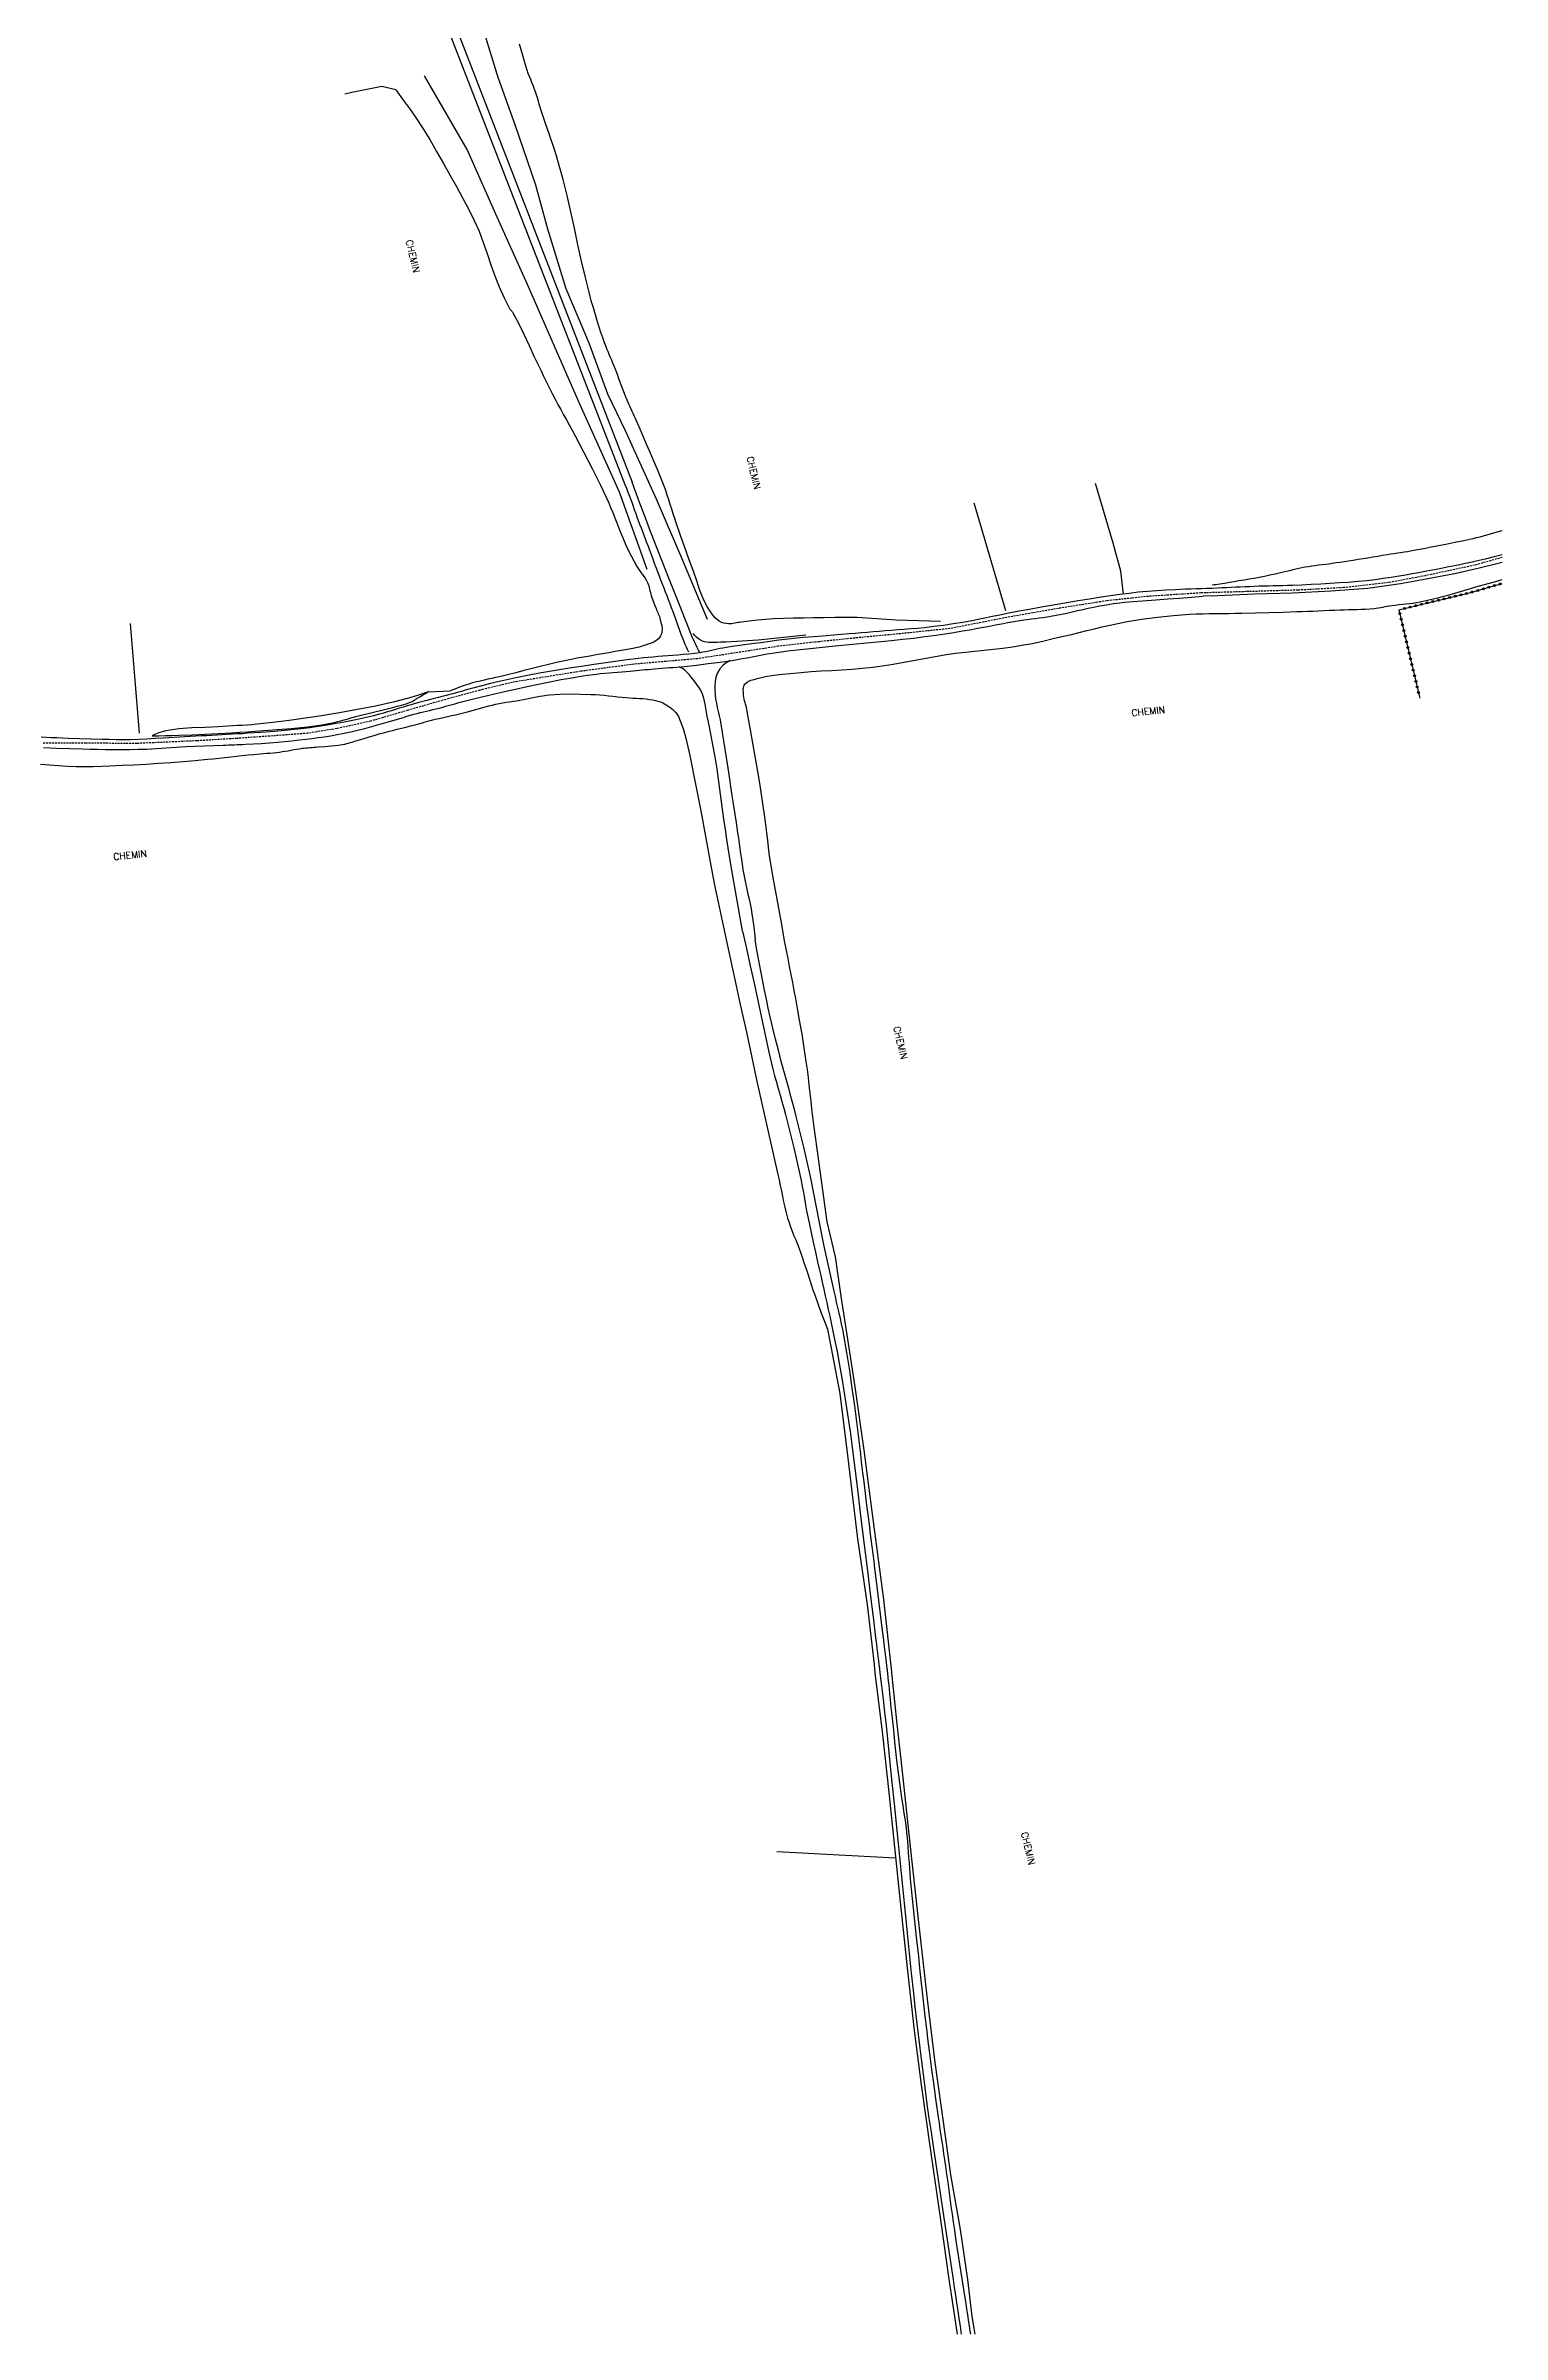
# Model space of a CAD drawing. Header units: millimetres. Extents: x 176000 to 177000, y 162000 to 163001.
# Drawn here: x 176623 to 177000, y 162000 to 162592 of the extents above; entities that cross this region are included whole.
import ezdxf

# ---------------------------------------------------------------- set-up
doc = ezdxf.new("R2010")
doc.units = ezdxf.units.MM
doc.linetypes.add('DASHED', pattern=[0.75, 0.5, -0.25])
doc.layers.get('0').update_dxf_attribs({"linetype": 'CONTINUOUS'})
for name, color, linetype in [('W0001', 6, 'DASHED'), ('W0008', 7, 'CONTINUOUS'), ('W0071', 7, 'CONTINUOUS'), ('W0211', 2, 'CONTINUOUS'), ('W0214', 2, 'CONTINUOUS'), ('W0300', 7, 'CONTINUOUS'), ('W0323', 7, 'CONTINUOUS'), ('W0330', 7, 'CONTINUOUS'), ('W0989', 7, 'CONTINUOUS')]:
    doc.layers.add(name, color=color, linetype=linetype)
doc.styles.get("Standard").update_dxf_attribs({"font": 'romans.shx', "width": 0.85})

# ---------------------------------------------------------------- blocks, each defined once
blk = doc.blocks.new('t323o')
at = {"color": 0, "linetype": 'Continuous'}
for radius in [0.25, 0.15]:
    blk.add_circle((0, 0), radius, dxfattribs=at)

msp = doc.modelspace()

# ---------------------------------------------------------------- linework, layer by layer
at = {"layer": 'W0001'}
msp.add_lwpolyline([(177000, 162459.33), (176992.87, 162457.31), (176980.1, 162454.58), (176970.58, 162452.8), (176958.94, 162451.51), (176947.19, 162450.86), (176933.82, 162450.47), (176922.05, 162450.13), (176908.52, 162449.26), (176904.27, 162448.79), (176897.77, 162448.11), (176885.25, 162446.14), (176872.65, 162443.95), (176857.16, 162440.92), (176843.79, 162439.54), (176834.16, 162438.63), (176823.44, 162437.54), (176812.85, 162436.35), (176791.93, 162433.13), (176775.58, 162431.73), (176761.76, 162429.88), (176744.8, 162427.15), (176736.36, 162425.17), (176726.11, 162422.41), (176717.12, 162419.83), (176707.35, 162416.96), (176698.76, 162415.07), (176691.15, 162413.86), (176684.37, 162413.34), (176672.83, 162412.53), (176662.58, 162411.91), (176647.01, 162411.23), (176633.8, 162411.29), (176622.5, 162411.34)], dxfattribs=at)
at = {"layer": 'W0008'}
for points in [[(176993.22, 162458.37), (176991.84, 162458.05), (176990.45, 162457.74), (176989.07, 162457.44), (176987.68, 162457.14), (176985.77, 162456.76), (176983.85, 162456.39), (176981.93, 162456.03), (176980, 162455.67), (176978.34, 162455.36), (176976.68, 162455.06), (176975.01, 162454.77), (176973.34, 162454.49), (176971.27, 162454.16), (176969.19, 162453.84), (176967.11, 162453.55), (176965.02, 162453.3), (176962.66, 162453.06), (176960.29, 162452.88), (176957.91, 162452.73), (176955.54, 162452.58), (176953.09, 162452.43), (176950.64, 162452.31), (176948.19, 162452.19), (176945.74, 162452.09), (176944.5, 162452.05), (176943.26, 162452.01), (176942.03, 162451.98), (176940.79, 162451.95), (176939.55, 162451.92), (176938.32, 162451.89), (176937.08, 162451.85), (176935.85, 162451.81), (176934.66, 162451.76), (176933.47, 162451.71), (176932.28, 162451.65), (176931.1, 162451.6), (176929.91, 162451.54), (176928.72, 162451.48), (176927.54, 162451.43), (176926.35, 162451.38), (176924.98, 162451.32), (176923.62, 162451.28), (176922.25, 162451.23), (176920.88, 162451.19), (176919.52, 162451.15), (176918.15, 162451.1), (176916.78, 162451.05), (176915.42, 162450.98), (176913.04, 162450.85), (176910.66, 162450.7), (176908.29, 162450.52), (176905.91, 162450.3), (176903.51, 162450.03), (176901.1, 162449.71), (176898.7, 162449.36), (176896.3, 162449.01), (176893.33, 162448.55), (176890.37, 162448.07), (176887.4, 162447.58), (176884.44, 162447.07), (176881.33, 162446.53), (176878.21, 162445.97), (176875.1, 162445.39), (176871.99, 162444.8), (176870.56, 162444.52), (176869.12, 162444.23), (176867.69, 162443.93), (176866.25, 162443.63), (176864.82, 162443.33), (176863.38, 162443.04), (176861.94, 162442.77), (176860.5, 162442.51), (176858.03, 162442.12), (176855.56, 162441.76), (176853.08, 162441.43), (176850.59, 162441.14), (176848.85, 162440.97), (176847.1, 162440.83), (176845.36, 162440.7), (176843.61, 162440.57), (176842.06, 162440.44), (176840.5, 162440.32), (176838.95, 162440.19), (176837.4, 162440.07), (176835.84, 162439.94), (176834.29, 162439.82), (176832.74, 162439.69), (176831.18, 162439.56), (176827.22, 162439.24), (176823.25, 162438.92), (176819.28, 162438.59), (176815.33, 162438.19), (176812.98, 162437.91), (176810.63, 162437.6), (176808.29, 162437.27), (176805.95, 162436.95), (176804.09, 162436.7), (176802.23, 162436.45), (176800.37, 162436.19), (176798.51, 162435.89), (176797.77, 162435.75), (176797.03, 162435.59), (176796.3, 162435.43), (176795.56, 162435.26), (176794.83, 162435.09), (176794.09, 162434.93), (176793.35, 162434.79), (176792.6, 162434.66), (176791.16, 162434.47), (176789.71, 162434.33), (176788.26, 162434.21), (176786.82, 162434.08), (176785.55, 162433.97), (176784.29, 162433.87), (176783.02, 162433.77), (176781.75, 162433.67), (176780.49, 162433.57), (176779.22, 162433.46), (176777.96, 162433.35), (176776.69, 162433.21), (176773.67, 162432.85), (176770.64, 162432.43), (176767.63, 162431.99), (176764.61, 162431.55), (176761.99, 162431.16), (176759.38, 162430.77), (176756.77, 162430.36), (176754.16, 162429.92), (176751.09, 162429.37), (176748.01, 162428.8), (176744.95, 162428.19), (176741.89, 162427.54), (176739.87, 162427.06), (176737.86, 162426.55), (176735.85, 162426.01), (176733.84, 162425.49), (176732.86, 162425.23), (176731.87, 162424.97), (176730.89, 162424.7), (176729.9, 162424.44), (176728.92, 162424.17), (176727.93, 162423.91), (176726.95, 162423.64), (176725.96, 162423.38), (176724.96, 162423.11), (176723.95, 162422.85), (176722.94, 162422.59), (176721.93, 162422.32), (176720.92, 162422.06), (176719.92, 162421.79), (176718.91, 162421.52), (176717.91, 162421.24), (176716.88, 162420.94), (176715.86, 162420.64), (176714.84, 162420.33), (176713.82, 162420.01), (176712.8, 162419.69), (176711.78, 162419.39), (176710.75, 162419.09), (176709.72, 162418.8), (176708.2, 162418.39), (176706.68, 162418), (176705.15, 162417.64), (176703.61, 162417.3), (176702.32, 162417.04), (176701.02, 162416.8), (176699.72, 162416.58), (176698.41, 162416.36), (176696.19, 162415.99), (176693.96, 162415.63), (176691.73, 162415.3), (176689.5, 162415.01), (176686.03, 162414.65), (176682.55, 162414.35), (176679.07, 162414.09), (176675.59, 162413.85), (176674.26, 162413.76), (176672.94, 162413.68), (176671.61, 162413.6), (176670.28, 162413.53), (176668.96, 162413.46), (176667.63, 162413.39), (176666.31, 162413.31), (176664.98, 162413.24), (176663.59, 162413.16), (176662.2, 162413.08), (176660.81, 162412.99), (176659.42, 162412.91), (176658.03, 162412.83), (176656.63, 162412.75), (176655.24, 162412.67), (176653.85, 162412.6), (176651.7, 162412.48), (176649.54, 162412.36), (176647.38, 162412.26), (176645.22, 162412.2), (176643.42, 162412.18), (176641.63, 162412.2), (176639.83, 162412.22), (176638.03, 162412.26), (176635.09, 162412.33), (176632.15, 162412.43), (176629.2, 162412.54), (176626.26, 162412.65), (176624.94, 162412.71), (176623.61, 162412.77), (176622.29, 162412.83)], [(176993.68, 162456.42), (176988.09, 162455.19)], [(177000, 162459.99), (176997.88, 162459.46), (176995.55, 162458.9), (176993.22, 162458.37)], [(177000, 162457.98), (176993.65, 162456.42)], [(176945.81, 162450.09), (176935.92, 162449.81)], [(176955.67, 162450.58), (176945.81, 162450.09)], [(176965.24, 162451.31), (176955.67, 162450.58)], [(176973.66, 162452.52), (176965.24, 162451.31)], [(176980.37, 162453.7), (176973.66, 162452.52)], [(176988.09, 162455.19), (176980.37, 162453.7)], [(176632.9, 162409.88), (176634.89, 162409.79), (176636.88, 162409.72), (176638.87, 162409.68), (176640.86, 162409.66), (176643.03, 162409.65), (176645.2, 162409.68), (176647.37, 162409.72), (176649.54, 162409.79), (176650.8, 162409.85), (176652.07, 162409.91), (176653.33, 162409.99), (176654.59, 162410.08), (176655.86, 162410.16), (176657.12, 162410.25), (176658.38, 162410.33), (176659.64, 162410.4), (176662.05, 162410.51), (176664.46, 162410.61), (176666.86, 162410.71), (176669.27, 162410.8), (176669.99, 162410.83), (176670.72, 162410.85), (176671.44, 162410.88), (176672.17, 162410.9), (176672.89, 162410.92), (176673.62, 162410.95), (176674.34, 162410.98), (176675.06, 162411.01), (176677.13, 162411.12), (176679.2, 162411.25), (176681.27, 162411.39), (176683.34, 162411.55), (176685.2, 162411.73), (176687.06, 162411.93), (176688.92, 162412.14), (176690.77, 162412.36), (176692.34, 162412.55), (176693.9, 162412.73), (176695.47, 162412.94), (176697.02, 162413.18), (176698.79, 162413.51), (176700.56, 162413.87), (176702.31, 162414.26), (176704.07, 162414.67), (176705.91, 162415.12), (176707.74, 162415.6), (176709.57, 162416.1), (176711.39, 162416.61), (176712.3, 162416.87), (176713.21, 162417.15), (176714.11, 162417.42), (176715.02, 162417.7), (176715.92, 162417.98), (176716.83, 162418.26), (176717.73, 162418.52), (176718.64, 162418.78), (176719.45, 162418.99), (176720.26, 162419.2), (176721.06, 162419.39), (176721.87, 162419.59), (176722.68, 162419.78), (176723.49, 162419.97), (176724.3, 162420.17), (176725.11, 162420.37), (176726.13, 162420.65), (176727.16, 162420.93), (176728.18, 162421.21), (176729.2, 162421.5), (176730.22, 162421.79), (176731.25, 162422.08), (176732.27, 162422.35), (176733.3, 162422.62), (176736.19, 162423.32), (176739.1, 162424), (176742.01, 162424.65), (176744.92, 162425.28), (176747.86, 162425.92), (176750.8, 162426.55), (176753.75, 162427.16), (176756.71, 162427.72), (176758.97, 162428.12), (176761.24, 162428.51), (176763.52, 162428.85), (176765.8, 162429.16), (176766.89, 162429.29), (176767.98, 162429.39), (176769.08, 162429.49), (176770.17, 162429.58), (176771.26, 162429.66), (176772.36, 162429.74), (176773.45, 162429.83), (176774.55, 162429.93), (176775.33, 162430), (176776.11, 162430.08), (176776.89, 162430.15), (176777.67, 162430.23), (176778.45, 162430.31), (176779.23, 162430.38), (176780.02, 162430.46), (176780.8, 162430.53), (176781.77, 162430.61), (176782.74, 162430.68), (176783.71, 162430.76), (176784.68, 162430.83), (176785.65, 162430.9), (176786.62, 162430.98), (176787.59, 162431.07), (176788.56, 162431.16), (176791.65, 162431.5), (176794.73, 162431.86), (176797.81, 162432.27), (176800.89, 162432.71), (176802.19, 162432.93), (176803.49, 162433.16), (176804.79, 162433.4), (176806.09, 162433.65), (176807.38, 162433.91), (176808.68, 162434.15), (176809.98, 162434.38), (176811.28, 162434.58), (176815.33, 162435.14), (176819.38, 162435.62), (176823.44, 162436.05), (176827.5, 162436.48), (176829.32, 162436.66), (176831.14, 162436.83), (176832.96, 162436.99), (176834.78, 162437.15), (176836.61, 162437.31), (176838.43, 162437.47), (176840.25, 162437.64), (176842.07, 162437.83), (176844.96, 162438.15), (176847.84, 162438.49), (176850.73, 162438.85), (176853.61, 162439.25), (176855.89, 162439.59), (176858.18, 162439.95), (176860.46, 162440.33), (176862.74, 162440.71), (176864.31, 162440.99), (176865.88, 162441.28), (176867.44, 162441.58), (176869, 162441.88), (176870.57, 162442.18), (176872.14, 162442.47), (176873.7, 162442.75), (176875.28, 162443.01), (176876.28, 162443.16), (176877.28, 162443.3), (176878.29, 162443.42), (176879.29, 162443.54), (176880.3, 162443.67), (176881.3, 162443.8), (176882.31, 162443.94), (176883.31, 162444.11), (176884.69, 162444.36), (176886.06, 162444.64), (176887.43, 162444.94), (176888.8, 162445.25), (176890.17, 162445.56), (176891.54, 162445.87), (176892.91, 162446.17), (176894.29, 162446.44), (176896, 162446.77), (176897.71, 162447.09), (176899.43, 162447.38), (176901.16, 162447.62), (176902.31, 162447.75), (176903.47, 162447.86), (176904.64, 162447.95), (176905.8, 162448.03), (176906.96, 162448.1), (176908.12, 162448.17), (176909.28, 162448.25), (176910.45, 162448.33), (176913.51, 162448.58), (176916.58, 162448.82), (176919.64, 162449.07), (176922.7, 162449.32)], [(176926.43, 162449.38), (176922.7, 162449.32)], [(176935.92, 162449.81), (176926.43, 162449.38)], [(176622.84, 162410.15), (176626.19, 162410.05), (176629.54, 162409.96), (176632.9, 162409.88)]]:
    msp.add_lwpolyline(points, dxfattribs=at)
at = {"layer": 'W0071'}
for points in [[(176773.23, 162478.1), (176723.93, 162605.03)], [(176726.01, 162605.44), (176775.02, 162478.76)], [(176789.67, 162434.83), (176789.36, 162435.49), (176789.06, 162436.15), (176788.77, 162436.82), (176788.5, 162437.49), (176788.12, 162438.46), (176787.75, 162439.43), (176787.39, 162440.4), (176787.04, 162441.38), (176786.7, 162442.36), (176786.35, 162443.34), (176786, 162444.32), (176785.64, 162445.29), (176785.25, 162446.31), (176784.86, 162447.32), (176784.46, 162448.34), (176784.07, 162449.35), (176783.67, 162450.37), (176783.28, 162451.38), (176782.88, 162452.4), (176782.5, 162453.42), (176782.08, 162454.51), (176781.68, 162455.6), (176781.27, 162456.7), (176780.86, 162457.79), (176780.46, 162458.89), (176780.06, 162459.98), (176779.65, 162461.08), (176779.24, 162462.17), (176778.88, 162463.12), (176778.51, 162464.06), (176778.15, 162465.01), (176777.78, 162465.95), (176777.42, 162466.9), (176777.06, 162467.85), (176776.7, 162468.79), (176776.35, 162469.74), (176776.15, 162470.29), (176775.96, 162470.83), (176775.78, 162471.38), (176775.59, 162471.92), (176775.41, 162472.47), (176775.22, 162473.02), (176775.03, 162473.56), (176774.83, 162474.1), (176774.44, 162475.11), (176774.05, 162476.11), (176773.65, 162477.11), (176773.23, 162478.1)], [(176792.6, 162434.66), (176792.22, 162435.36), (176791.85, 162436.06), (176791.5, 162436.77), (176791.16, 162437.49), (176790.49, 162438.99), (176789.87, 162440.51), (176789.26, 162442.03), (176788.65, 162443.55), (176787.6, 162446.16), (176786.56, 162448.77), (176785.52, 162451.38), (176784.49, 162454), (176783.54, 162456.41), (176782.59, 162458.81), (176781.65, 162461.23), (176780.71, 162463.64), (176779.81, 162465.99), (176778.92, 162468.35), (176778.03, 162470.71), (176777.14, 162473.07), (176776.61, 162474.49), (176776.07, 162475.91), (176775.54, 162477.34), (176775.02, 162478.76)], [(176800.39, 162432.64), (176799.39, 162432.07), (176798.5, 162431.34), (176797.74, 162430.48), (176797.14, 162429.51), (176796.71, 162428.4), (176796.5, 162427.24), (176796.43, 162426.08), (176796.43, 162424.94), (176796.49, 162423.83), (176796.62, 162422.72), (176796.82, 162421.63), (176797.05, 162420.54), (176797.31, 162419.47), (176797.56, 162418.4), (176797.8, 162417.32), (176798, 162416.24), (176798.7, 162411.9), (176799.37, 162407.56), (176800.02, 162403.22), (176800.68, 162398.88), (176801.09, 162396.18), (176801.5, 162393.49), (176801.91, 162390.8), (176802.31, 162388.1), (176802.51, 162386.76), (176802.71, 162385.41), (176802.9, 162384.06), (176803.09, 162382.71), (176803.28, 162381.36), (176803.49, 162380.02), (176803.7, 162378.67), (176803.93, 162377.33), (176804.17, 162376.06), (176804.43, 162374.79), (176804.71, 162373.52), (176804.99, 162372.26), (176805.27, 162370.99), (176805.54, 162369.73), (176805.79, 162368.46), (176806.02, 162367.18), (176806.27, 162365.52), (176806.49, 162363.85), (176806.67, 162362.18), (176806.82, 162360.51)], [(176803.59, 162362.71), (176802.52, 162368.63), (176801.49, 162374.55), (176800.5, 162380.48), (176799.55, 162386.42), (176799.16, 162389.01), (176798.79, 162391.62), (176798.44, 162394.22), (176798.09, 162396.82), (176797.74, 162399.43), (176797.38, 162402.03), (176796.99, 162404.63), (176796.58, 162407.23), (176796.1, 162410.01), (176795.59, 162412.79), (176795.04, 162415.56), (176794.48, 162418.32), (176794.19, 162419.86), (176793.94, 162421.41), (176793.6, 162422.96), (176793.06, 162424.46), (176792.49, 162425.52), (176791.79, 162426.5), (176791.04, 162427.43), (176790.3, 162428.36), (176790.03, 162428.72), (176789.75, 162429.09), (176789.45, 162429.44), (176789.12, 162429.77), (176788.67, 162430.14), (176788.2, 162430.48), (176787.7, 162430.78), (176787.18, 162431.04)], [(176803.59, 162362.71), (176804.58, 162358.22), (176805.56, 162353.73), (176806.55, 162349.23), (176807.54, 162344.74), (176808.5, 162340.31), (176809.43, 162335.88), (176810.4, 162331.45), (176811.44, 162327.04), (176811.87, 162325.35), (176812.33, 162323.67), (176812.8, 162322), (176813.27, 162320.33), (176813.75, 162318.65), (176814.23, 162316.98), (176814.69, 162315.3), (176815.13, 162313.62), (176816, 162310.17), (176816.84, 162306.72), (176817.65, 162303.26), (176818.41, 162299.78), (176818.73, 162298.23), (176819.03, 162296.68), (176819.32, 162295.12), (176819.6, 162293.56), (176819.88, 162292), (176820.16, 162290.45), (176820.46, 162288.89), (176820.77, 162287.34), (176821.3, 162284.8), (176821.87, 162282.27), (176822.44, 162279.73), (176823, 162277.2), (176823.39, 162275.45), (176823.79, 162273.7), (176824.18, 162271.94), (176824.58, 162270.19), (176824.97, 162268.44), (176825.36, 162266.68), (176825.74, 162264.93), (176826.12, 162263.17), (176826.76, 162260.14), (176827.4, 162257.11), (176828.01, 162254.07), (176828.59, 162251.03), (176829.36, 162246.63), (176830.07, 162242.22), (176830.74, 162237.8), (176831.38, 162233.38), (176832.39, 162225.89), (176833.32, 162218.38), (176834.21, 162210.88), (176835.12, 162203.38), (176835.86, 162197.38), (176836.6, 162191.39), (176837.34, 162185.39), (176838.07, 162179.39), (176838.19, 162178.35), (176838.32, 162177.3), (176838.45, 162176.25), (176838.58, 162175.2), (176838.7, 162174.15), (176838.83, 162173.1), (176838.96, 162172.05), (176839.09, 162171)], [(176841.12, 162171), (176841.09, 162171.26), (176841.06, 162171.51), (176841.03, 162171.77), (176841.01, 162172.02), (176840.72, 162174.5), (176840.41, 162176.98), (176840.1, 162179.46), (176839.8, 162181.93), (176839.36, 162185.46), (176838.93, 162188.98), (176838.49, 162192.51), (176838.05, 162196.03), (176837.81, 162197.94), (176837.58, 162199.85), (176837.34, 162201.75), (176837.1, 162203.66), (176836.86, 162205.56), (176836.62, 162207.47), (176836.38, 162209.38), (176836.14, 162211.28), (176835.76, 162214.31), (176835.38, 162217.34), (176835, 162220.37), (176834.62, 162223.4), (176834.37, 162225.48), (176834.13, 162227.55), (176833.88, 162229.63), (176833.64, 162231.7), (176833.4, 162233.78), (176833.14, 162235.85), (176832.88, 162237.93), (176832.6, 162240), (176831.96, 162244.59), (176831.29, 162249.17), (176830.57, 162253.75), (176829.77, 162258.31), (176829.49, 162259.74), (176829.19, 162261.16), (176828.88, 162262.58), (176828.56, 162264), (176828.23, 162265.42), (176827.9, 162266.83), (176827.58, 162268.25), (176827.27, 162269.67), (176826.42, 162273.54), (176825.57, 162277.42), (176824.73, 162281.3), (176823.92, 162285.18), (176823.56, 162286.95), (176823.22, 162288.71), (176822.88, 162290.48), (176822.55, 162292.24), (176822.21, 162294.01), (176821.87, 162295.78), (176821.52, 162297.54), (176821.15, 162299.3), (176820.31, 162303.11), (176819.43, 162306.9), (176818.51, 162310.69), (176817.57, 162314.48), (176817.1, 162316.3), (176816.61, 162318.12), (176816.11, 162319.94), (176815.6, 162321.75), (176815.09, 162323.57), (176814.59, 162325.39), (176814.09, 162327.2), (176813.61, 162329.03), (176812.87, 162331.9), (176812.14, 162334.78), (176811.43, 162337.66), (176810.74, 162340.55), (176810.23, 162342.84), (176809.74, 162345.12), (176809.27, 162347.41), (176808.81, 162349.71), (176808.28, 162352.4), (176807.78, 162355.1), (176807.29, 162357.81), (176806.82, 162360.51)], [(176839.09, 162171), (176839.5, 162167.59), (176839.9, 162164.18), (176840.3, 162160.77), (176840.68, 162157.36), (176841.43, 162150.37), (176842.14, 162143.37), (176842.83, 162136.38), (176843.53, 162129.38), (176843.79, 162126.82), (176844.05, 162124.26), (176844.31, 162121.7), (176844.57, 162119.14), (176844.83, 162116.58), (176845.09, 162114.02), (176845.35, 162111.47), (176845.61, 162108.91), (176846.14, 162103.72), (176846.66, 162098.54), (176847.19, 162093.36), (176847.75, 162088.18), (176848.15, 162084.61), (176848.57, 162081.05), (176849, 162077.49), (176849.43, 162073.93), (176849.76, 162071.23), (176850.08, 162068.53), (176850.42, 162065.83), (176850.77, 162063.13), (176851.27, 162059.5), (176851.79, 162055.87), (176852.33, 162052.24), (176852.86, 162048.61), (176853.46, 162044.56), (176854.06, 162040.52), (176854.67, 162036.47), (176855.27, 162032.42), (176855.62, 162030.13), (176855.96, 162027.84), (176856.3, 162025.55), (176856.65, 162023.27), (176856.99, 162020.98), (176857.34, 162018.69), (176857.68, 162016.4), (176858.03, 162014.11), (176858.33, 162012.1), (176858.63, 162010.09), (176858.93, 162008.08), (176859.22, 162006.07), (176859.52, 162004.06), (176859.82, 162002.05), (176860.13, 162000.04), (176860.13, 162000)], [(176862.59, 162000), (176862.47, 162000.75), (176862.25, 162002.19), (176862.03, 162003.63), (176861.81, 162005.07), (176861.59, 162006.51), (176861.37, 162007.95), (176861.15, 162009.39), (176860.81, 162011.58), (176860.46, 162013.77), (176860.12, 162015.95), (176859.77, 162018.14), (176859.43, 162020.33), (176859.09, 162022.52), (176858.75, 162024.71), (176858.43, 162026.9), (176858.13, 162028.97), (176857.84, 162031.04), (176857.55, 162033.12), (176857.27, 162035.19), (176857, 162037.27), (176856.71, 162039.34), (176856.43, 162041.41), (176856.14, 162043.48), (176855.9, 162045.07), (176855.67, 162046.65), (176855.43, 162048.23), (176855.19, 162049.81), (176854.95, 162051.39), (176854.71, 162052.97), (176854.48, 162054.55), (176854.25, 162056.13), (176853.67, 162060.23), (176853.11, 162064.34), (176852.55, 162068.45), (176852.02, 162072.55), (176851.61, 162075.77), (176851.22, 162078.98), (176850.84, 162082.19), (176850.46, 162085.41), (176850.12, 162088.48), (176849.78, 162091.55), (176849.46, 162094.62), (176849.13, 162097.69), (176848.59, 162102.68), (176848.04, 162107.68), (176847.52, 162112.67), (176847.04, 162117.67), (176846.92, 162119.07), (176846.81, 162120.47), (176846.72, 162121.87), (176846.62, 162123.27), (176846.53, 162124.67), (176846.43, 162126.07), (176846.31, 162127.46), (176846.17, 162128.86), (176845.94, 162130.82), (176845.68, 162132.78), (176845.4, 162134.74), (176845.11, 162136.69), (176844.81, 162138.64), (176844.52, 162140.59), (176844.24, 162142.55), (176843.98, 162144.51), (176843.51, 162148.39), (176843.08, 162152.28), (176842.66, 162156.18), (176842.24, 162160.07), (176842.1, 162161.44), (176841.96, 162162.8), (176841.82, 162164.17), (176841.68, 162165.54), (176841.55, 162166.9), (176841.41, 162168.27), (176841.27, 162169.63), (176841.12, 162171)]]:
    msp.add_lwpolyline(points, dxfattribs=at)
at = {"layer": 'W0211'}
for points in [[(176854.77, 162442.78), (176851.91, 162442.84), (176849.05, 162442.92), (176846.2, 162443.02), (176843.34, 162443.14), (176842.08, 162443.21), (176840.81, 162443.29), (176839.55, 162443.38), (176838.29, 162443.47), (176837.02, 162443.56), (176835.76, 162443.64), (176834.5, 162443.71), (176833.23, 162443.76), (176830.4, 162443.8), (176827.57, 162443.78), (176824.73, 162443.74), (176821.9, 162443.69), (176819.33, 162443.66), (176816.75, 162443.63), (176814.18, 162443.57), (176811.61, 162443.45), (176809.51, 162443.29), (176807.42, 162443.09), (176805.33, 162442.86), (176803.24, 162442.61), (176802.83, 162442.54), (176802.42, 162442.46), (176802.02, 162442.37), (176801.61, 162442.29), (176801.2, 162442.21), (176800.78, 162442.15), (176800.36, 162442.12), (176799.93, 162442.13), (176799.32, 162442.2), (176798.71, 162442.33), (176798.13, 162442.54), (176797.58, 162442.84), (176796.58, 162443.65), (176795.74, 162444.62), (176795.02, 162445.66), (176794.37, 162446.73), (176793.31, 162448.85), (176792.48, 162451.07), (176791.75, 162453.31), (176790.98, 162455.52), (176789.82, 162458.68), (176788.68, 162461.85), (176787.56, 162465.03), (176786.45, 162468.22), (176786.05, 162469.41), (176785.67, 162470.61), (176785.29, 162471.81), (176784.91, 162473.01), (176784.53, 162474.21), (176784.14, 162475.4), (176783.73, 162476.6), (176783.3, 162477.78), (176782.46, 162479.93), (176781.57, 162482.05), (176780.66, 162484.17), (176779.75, 162486.29), (176778.79, 162488.56), (176777.82, 162490.84), (176776.84, 162493.11), (176775.85, 162495.38), (176775.59, 162495.95), (176775.32, 162496.52), (176775.05, 162497.08), (176774.78, 162497.65), (176774.51, 162498.22), (176774.24, 162498.79), (176773.99, 162499.36), (176773.74, 162499.94), (176773.29, 162501.03), (176772.86, 162502.14), (176772.44, 162503.25), (176772.04, 162504.36), (176771.64, 162505.48), (176771.23, 162506.59), (176770.81, 162507.7), (176770.39, 162508.8), (176770.08, 162509.55), (176769.77, 162510.3), (176769.45, 162511.04), (176769.14, 162511.78), (176768.82, 162512.52), (176768.51, 162513.26), (176768.2, 162514.01), (176767.91, 162514.77), (176767.43, 162516.11), (176766.97, 162517.47), (176766.54, 162518.83), (176766.11, 162520.2), (176765.55, 162522.02), (176765.01, 162523.85), (176764.49, 162525.68), (176763.99, 162527.52), (176762.94, 162531.72), (176761.96, 162535.94), (176761.02, 162540.17), (176760.1, 162544.4), (176759.18, 162548.63), (176758.21, 162552.85), (176757.17, 162557.06), (176756.04, 162561.24), (176755.59, 162562.76), (176755.11, 162564.28), (176754.61, 162565.78), (176754.1, 162567.28), (176753.57, 162568.78), (176753.05, 162570.28), (176752.54, 162571.78), (176752.04, 162573.29), (176751.78, 162574.09), (176751.53, 162574.89), (176751.29, 162575.7), (176751.04, 162576.5), (176750.8, 162577.31), (176750.55, 162578.11), (176750.29, 162578.91), (176750.02, 162579.7), (176749.74, 162580.5), (176749.44, 162581.3), (176749.13, 162582.09), (176748.81, 162582.88), (176748.5, 162583.67), (176748.2, 162584.46), (176747.9, 162585.26), (176747.63, 162586.07), (176747.17, 162587.55), (176746.74, 162589.03), (176746.34, 162590.53), (176745.94, 162592.02)], [(176713.91, 162580.17), (176715.71, 162577.78), (176717.47, 162575.36), (176719.17, 162572.89), (176720.82, 162570.39), (176722.7, 162567.36), (176724.5, 162564.27), (176726.25, 162561.17), (176727.99, 162558.05), (176729.6, 162555.18), (176731.21, 162552.3), (176732.77, 162549.4), (176734.23, 162546.43), (176735.45, 162543.63), (176736.55, 162540.77), (176737.56, 162537.89), (176738.55, 162535), (176739.57, 162532.1), (176740.68, 162529.24), (176741.92, 162526.43), (176743.35, 162523.7), (176743.43, 162523.57), (176743.52, 162523.44), (176743.62, 162523.32), (176743.72, 162523.21), (176743.82, 162523.09), (176743.92, 162522.97), (176744.02, 162522.85), (176744.1, 162522.72), (176745.68, 162519.92), (176747.07, 162517.03), (176748.38, 162514.1), (176749.73, 162511.21), (176750.32, 162510), (176750.9, 162508.79), (176751.48, 162507.58), (176752.06, 162506.36), (176752.64, 162505.15), (176753.23, 162503.94), (176753.82, 162502.74), (176754.43, 162501.54), (176755.14, 162500.2), (176755.86, 162498.87), (176756.59, 162497.54), (176757.33, 162496.22), (176758.06, 162494.9), (176758.8, 162493.57), (176759.52, 162492.24), (176760.23, 162490.9), (176762.47, 162486.61), (176764.68, 162482.3), (176766.84, 162477.96), (176768.9, 162473.58), (176769.48, 162472.26), (176770.03, 162470.93), (176770.56, 162469.59), (176771.08, 162468.24), (176771.6, 162466.9), (176772.13, 162465.56), (176772.69, 162464.23), (176773.27, 162462.91), (176773.97, 162461.4), (176774.69, 162459.9), (176775.45, 162458.42), (176776.26, 162456.96), (176776.59, 162456.44), (176776.94, 162455.93), (176777.31, 162455.43), (176777.68, 162454.93), (176778.05, 162454.43), (176778.4, 162453.92), (176778.72, 162453.38), (176779.01, 162452.83), (176779.18, 162452.41), (176779.32, 162451.98), (176779.44, 162451.54), (176779.55, 162451.11), (176779.65, 162450.67), (176779.75, 162450.23), (176779.87, 162449.8), (176780, 162449.36), (176780.29, 162448.54), (176780.6, 162447.72), (176780.93, 162446.9), (176781.24, 162446.08), (176781.38, 162445.73), (176781.52, 162445.39), (176781.67, 162445.05), (176781.81, 162444.7), (176781.96, 162444.36), (176782.09, 162444.01), (176782.2, 162443.65), (176782.3, 162443.29), (176782.5, 162442.5), (176782.68, 162441.69), (176782.77, 162440.86), (176782.71, 162440.02), (176782.59, 162439.55), (176782.4, 162439.09), (176782.14, 162438.66), (176781.83, 162438.29), (176781.18, 162437.76), (176780.46, 162437.36), (176779.7, 162437.04), (176778.95, 162436.77), (176776.9, 162436.15), (176774.81, 162435.72), (176772.7, 162435.37), (176770.62, 162434.99), (176769, 162434.68), (176767.37, 162434.38), (176765.74, 162434.1), (176764.12, 162433.82), (176762.49, 162433.53), (176760.87, 162433.24), (176759.24, 162432.93), (176757.63, 162432.6), (176755.5, 162432.13), (176753.39, 162431.63), (176751.28, 162431.12), (176749.17, 162430.59), (176747.06, 162430.05), (176744.95, 162429.52), (176742.85, 162428.99), (176740.73, 162428.47), (176739.74, 162428.24), (176738.75, 162428.02), (176737.75, 162427.81), (176736.75, 162427.59), (176735.76, 162427.37), (176734.77, 162427.13), (176733.78, 162426.88), (176732.8, 162426.59), (176731.58, 162426.2), (176730.37, 162425.77), (176729.17, 162425.3), (176728, 162424.79)], [(177000, 162466.2), (176999.51, 162466.07), (176998.63, 162465.83), (176997.74, 162465.58), (176996.85, 162465.33), (176995.97, 162465.09), (176995.08, 162464.84), (176994.19, 162464.6), (176993.3, 162464.37), (176992.41, 162464.15), (176990.08, 162463.63), (176987.74, 162463.15), (176985.4, 162462.69), (176983.07, 162462.22), (176981.59, 162461.93), (176980.12, 162461.63), (176978.65, 162461.34), (176977.17, 162461.07), (176976.32, 162460.93), (176975.47, 162460.79), (176974.62, 162460.65), (176973.76, 162460.52), (176972.91, 162460.39), (176972.05, 162460.26), (176971.2, 162460.13), (176970.35, 162459.99), (176969.08, 162459.79), (176967.81, 162459.58), (176966.55, 162459.37), (176965.28, 162459.17), (176964.01, 162458.96), (176962.75, 162458.76), (176961.48, 162458.56), (176960.21, 162458.36), (176959.17, 162458.2), (176958.12, 162458.04), (176957.08, 162457.89), (176956.03, 162457.74), (176955.15, 162457.61), (176954.27, 162457.5), (176953.39, 162457.39), (176952.51, 162457.28), (176951.63, 162457.17), (176950.75, 162457.04), (176949.87, 162456.91), (176948.99, 162456.76), (176948.2, 162456.6), (176947.4, 162456.44), (176946.61, 162456.26), (176945.82, 162456.07), (176945.04, 162455.88), (176944.25, 162455.69), (176943.46, 162455.5), (176942.67, 162455.32), (176941.29, 162455.02), (176939.92, 162454.71), (176938.54, 162454.41), (176937.16, 162454.13), (176935.86, 162453.89), (176934.55, 162453.67), (176933.24, 162453.45), (176931.93, 162453.23), (176930.69, 162453.02), (176929.46, 162452.8), (176928.23, 162452.59), (176926.99, 162452.39), (176926.5, 162452.32), (176926.01, 162452.26), (176925.51, 162452.2), (176925.02, 162452.15)], [(176810.58, 162382.05), (176810.03, 162386.79), (176809.42, 162391.54), (176808.77, 162396.27), (176808.06, 162401), (176807.58, 162403.95), (176807.05, 162406.9), (176806.5, 162409.84), (176805.96, 162412.79), (176805.62, 162414.72), (176805.29, 162416.65), (176804.94, 162418.57), (176804.58, 162420.49), (176804.48, 162420.94), (176804.37, 162421.39), (176804.25, 162421.83), (176804.13, 162422.27), (176804.02, 162422.72), (176803.93, 162423.17), (176803.86, 162423.63), (176803.83, 162424.09), (176803.81, 162424.4), (176803.79, 162424.7), (176803.77, 162425.01), (176803.78, 162425.32), (176803.81, 162425.65), (176803.88, 162425.98), (176804, 162426.29), (176804.17, 162426.57), (176804.86, 162427.2), (176805.71, 162427.58), (176806.58, 162427.8), (176807.39, 162428.01), (176809.51, 162428.52), (176811.66, 162428.85), (176813.82, 162429.1), (176815.97, 162429.33), (176818.62, 162429.6), (176821.29, 162429.8), (176823.95, 162429.97), (176826.61, 162430.11), (176829.28, 162430.26), (176831.94, 162430.43), (176834.6, 162430.65), (176837.26, 162430.94), (176839.65, 162431.27), (176842.03, 162431.65), (176844.4, 162432.06), (176846.76, 162432.51), (176849.13, 162432.96), (176851.49, 162433.4), (176853.87, 162433.82), (176856.24, 162434.19), (176858.68, 162434.53), (176861.12, 162434.82), (176863.57, 162435.09), (176866.02, 162435.34), (176868.46, 162435.6), (176870.91, 162435.89), (176873.34, 162436.22), (176875.78, 162436.6), (176878.5, 162437.11), (176881.2, 162437.7), (176883.9, 162438.32), (176886.6, 162438.94), (176888.6, 162439.4), (176890.6, 162439.89), (176892.59, 162440.39), (176894.58, 162440.9), (176896.58, 162441.39), (176898.59, 162441.85), (176900.6, 162442.28), (176902.62, 162442.66), (176906.74, 162443.32), (176910.88, 162443.85), (176915.03, 162444.28), (176919.18, 162444.61), (176920.87, 162444.71), (176922.56, 162444.77), (176924.25, 162444.81), (176925.94, 162444.83), (176927.63, 162444.84), (176929.31, 162444.85), (176931, 162444.87), (176932.69, 162444.9), (176936.24, 162444.99), (176939.78, 162445.08), (176943.32, 162445.18), (176946.87, 162445.3), (176948.26, 162445.35), (176949.65, 162445.4), (176951.04, 162445.46), (176952.44, 162445.53), (176953.83, 162445.59), (176955.22, 162445.65), (176956.61, 162445.71), (176958, 162445.77), (176959.11, 162445.81), (176960.22, 162445.84), (176961.32, 162445.87), (176962.43, 162445.89), (176963.53, 162445.93), (176964.64, 162445.98), (176965.75, 162446.05), (176966.85, 162446.15), (176967.43, 162446.22), (176968, 162446.3), (176968.58, 162446.4), (176969.15, 162446.5), (176969.72, 162446.61), (176970.29, 162446.71), (176970.86, 162446.81), (176971.43, 162446.9), (176972.35, 162447.02), (176973.27, 162447.13), (176974.18, 162447.23), (176975.1, 162447.32), (176976.02, 162447.42), (176976.94, 162447.53), (176977.85, 162447.67), (176978.76, 162447.83), (176982.55, 162448.68), (176986.3, 162449.69), (176990.03, 162450.78), (176993.76, 162451.85), (176998.01, 162453.04), (177000, 162453.61)], [(176640, 162405.46), (176643.15, 162405.58), (176646.3, 162405.73), (176649.44, 162405.9), (176652.59, 162406.1), (176655.76, 162406.32), (176658.92, 162406.57), (176662.09, 162406.84), (176665.25, 162407.13), (176666.75, 162407.28), (176668.25, 162407.43), (176669.75, 162407.6), (176671.25, 162407.76), (176672.75, 162407.93), (176674.24, 162408.1), (176675.74, 162408.26), (176677.24, 162408.41), (176678.08, 162408.49), (176678.91, 162408.55), (176679.74, 162408.62), (176680.58, 162408.68), (176681.41, 162408.75), (176682.24, 162408.82), (176683.08, 162408.9), (176683.91, 162409), (176684.64, 162409.11), (176685.37, 162409.23), (176686.1, 162409.36), (176686.82, 162409.5), (176687.55, 162409.63), (176688.28, 162409.76), (176689.01, 162409.88), (176689.74, 162409.98), (176690.25, 162410.04), (176690.75, 162410.09), (176691.26, 162410.13), (176691.77, 162410.17), (176692.28, 162410.21), (176692.79, 162410.24), (176693.3, 162410.28), (176693.81, 162410.33), (176695.55, 162410.48), (176697.3, 162410.61), (176699.05, 162410.8), (176700.78, 162411.08), (176701.25, 162411.18), (176701.72, 162411.3), (176702.18, 162411.44), (176702.64, 162411.58), (176703.1, 162411.73), (176703.56, 162411.88), (176704.01, 162412.02), (176704.47, 162412.16), (176705.77, 162412.55), (176707.06, 162412.93), (176708.35, 162413.31), (176709.65, 162413.68), (176710.8, 162413.99), (176711.96, 162414.3), (176713.12, 162414.6), (176714.28, 162414.89), (176715.44, 162415.18), (176716.6, 162415.47), (176717.76, 162415.77), (176718.92, 162416.07), (176719.57, 162416.24), (176720.23, 162416.42), (176720.88, 162416.6), (176721.53, 162416.78), (176722.19, 162416.95), (176722.84, 162417.13), (176723.5, 162417.3), (176724.15, 162417.47), (176725.19, 162417.72), (176726.23, 162417.96), (176727.27, 162418.2), (176728.32, 162418.43), (176729.36, 162418.66), (176730.4, 162418.9), (176731.44, 162419.14), (176732.48, 162419.39), (176733.4, 162419.63), (176734.31, 162419.89), (176735.23, 162420.15), (176736.14, 162420.41), (176737.05, 162420.67), (176737.97, 162420.92), (176738.89, 162421.16), (176739.82, 162421.37), (176740.7, 162421.56), (176741.59, 162421.72), (176742.48, 162421.87), (176743.37, 162422.01), (176744.26, 162422.15), (176745.15, 162422.28), (176746.04, 162422.42), (176746.93, 162422.57), (176747.78, 162422.73), (176748.62, 162422.9), (176749.46, 162423.08), (176750.3, 162423.25), (176751.14, 162423.42), (176751.98, 162423.57), (176752.83, 162423.7), (176753.69, 162423.8), (176756.35, 162423.98), (176759.02, 162424.04), (176761.69, 162424), (176764.36, 162423.92), (176765.51, 162423.86), (176766.65, 162423.77), (176767.8, 162423.67), (176768.94, 162423.55), (176770.09, 162423.43), (176771.23, 162423.3), (176772.37, 162423.18), (176773.52, 162423.08), (176774.38, 162423.01), (176775.24, 162422.96), (176776.11, 162422.92), (176776.97, 162422.87), (176777.84, 162422.82), (176778.71, 162422.74), (176779.57, 162422.63), (176780.42, 162422.48), (176781.07, 162422.34), (176781.72, 162422.18), (176782.35, 162421.96), (176782.96, 162421.69), (176783.87, 162421.2), (176784.75, 162420.65), (176785.58, 162420), (176786.3, 162419.23), (176786.99, 162418.21), (176787.5, 162417.09), (176787.9, 162415.94), (176788.28, 162414.8), (176788.93, 162412.61), (176789.46, 162410.39), (176789.92, 162408.15), (176790.39, 162405.93), (176791.03, 162402.9), (176791.63, 162399.88), (176792.22, 162396.84), (176792.8, 162393.81), (176793.25, 162391.46), (176793.68, 162389.11), (176794.11, 162386.75), (176794.53, 162384.4), (176794.95, 162382.04), (176795.38, 162379.69), (176795.83, 162377.34), (176796.28, 162374.99), (176796.77, 162372.58), (176797.27, 162370.17), (176797.79, 162367.76), (176798.33, 162365.36)], [(176650.99, 162413.21), (176652.71, 162413.24), (176654.43, 162413.27), (176656.16, 162413.32), (176657.88, 162413.37), (176661.27, 162413.5), (176664.67, 162413.65), (176668.06, 162413.82), (176671.46, 162414), (176673.52, 162414.12), (176675.59, 162414.26), (176677.65, 162414.4), (176679.71, 162414.55), (176682.14, 162414.73), (176684.56, 162414.9), (176686.98, 162415.1), (176689.4, 162415.34), (176691.21, 162415.55), (176693.01, 162415.77), (176694.82, 162416.04), (176696.61, 162416.36), (176697.62, 162416.58), (176698.63, 162416.82), (176699.63, 162417.08), (176700.63, 162417.35), (176701.63, 162417.63), (176702.62, 162417.9), (176703.62, 162418.17), (176704.62, 162418.43), (176705.68, 162418.7), (176706.75, 162418.96), (176707.81, 162419.22), (176708.88, 162419.48), (176709.94, 162419.74), (176711.01, 162420.01), (176712.07, 162420.28), (176713.13, 162420.56), (176714.28, 162420.85), (176715.43, 162421.13), (176716.58, 162421.46), (176717.7, 162421.87), (176717.94, 162421.98), (176718.17, 162422.1), (176718.39, 162422.23), (176718.61, 162422.36), (176718.83, 162422.5), (176719.04, 162422.64), (176719.26, 162422.78), (176719.48, 162422.91), (176720.18, 162423.32), (176720.88, 162423.72), (176721.58, 162424.13), (176722.28, 162424.54)], [(176622.07, 162405.86), (176624.38, 162405.7), (176626.7, 162405.52), (176629.02, 162405.37), (176631.34, 162405.29), (176633.51, 162405.26), (176635.67, 162405.28), (176637.84, 162405.35), (176640, 162405.46)], [(176825.48, 162287.58), (176824.59, 162293.85), (176823.72, 162300.13), (176822.87, 162306.4), (176822.04, 162312.68), (176821.79, 162314.72), (176821.54, 162316.76), (176821.31, 162318.79), (176821.08, 162320.83), (176820.84, 162322.87), (176820.6, 162324.91), (176820.34, 162326.95), (176820.06, 162328.98), (176819.53, 162332.55), (176818.96, 162336.12), (176818.35, 162339.68), (176817.73, 162343.24), (176817.36, 162345.31), (176816.97, 162347.39), (176816.57, 162349.46), (176816.16, 162351.53), (176815.75, 162353.6), (176815.35, 162355.67), (176814.95, 162357.74), (176814.56, 162359.81), (176813.53, 162365.4), (176812.52, 162371), (176811.53, 162376.59), (176810.55, 162382.19)], [(176798.33, 162365.36), (176799.88, 162358.17), (176801.44, 162350.97), (176803, 162343.77), (176804.57, 162336.58), (176805.9, 162330.44), (176807.23, 162324.3), (176808.58, 162318.17), (176809.94, 162312.04), (176810.28, 162310.5), (176810.63, 162308.97), (176810.98, 162307.44), (176811.34, 162305.91), (176811.69, 162304.38), (176812.04, 162302.85), (176812.4, 162301.32), (176812.74, 162299.79), (176813.05, 162298.38), (176813.34, 162296.97), (176813.62, 162295.55), (176813.9, 162294.14), (176814.2, 162292.73), (176814.52, 162291.32), (176814.86, 162289.91), (176815.25, 162288.52), (176815.62, 162287.37), (176816.02, 162286.23), (176816.44, 162285.11), (176816.88, 162283.98), (176817.33, 162282.87), (176817.78, 162281.75), (176818.21, 162280.63), (176818.63, 162279.49), (176819.1, 162278.15), (176819.55, 162276.79), (176820, 162275.44), (176820.44, 162274.08), (176820.88, 162272.72), (176821.32, 162271.37), (176821.77, 162270.01), (176822.24, 162268.67), (176823.03, 162266.44), (176823.84, 162264.23), (176824.67, 162262.02), (176825.51, 162259.81)]]:
    msp.add_lwpolyline(points, dxfattribs=at)
at = {"layer": 'W0214'}
for points in [[(176819.96, 162439.23), (176815.85, 162438.76), (176811.74, 162438.34), (176807.63, 162437.97), (176803.51, 162437.65), (176802.1, 162437.56), (176800.68, 162437.48), (176799.27, 162437.42), (176797.86, 162437.38), (176797.1, 162437.35), (176796.35, 162437.31), (176795.59, 162437.3), (176794.83, 162437.35), (176794.29, 162437.43), (176793.75, 162437.54), (176793.22, 162437.7), (176792.71, 162437.92), (176792.17, 162438.27), (176791.66, 162438.67), (176791.21, 162439.12), (176790.82, 162439.63)], [(176722.28, 162424.54), (176720.05, 162423.8), (176717.81, 162423.13), (176715.55, 162422.5), (176713.28, 162421.93), (176708.68, 162420.9), (176704.05, 162420), (176699.41, 162419.18), (176694.77, 162418.41), (176690.58, 162417.77), (176686.39, 162417.17), (176682.18, 162416.65), (176677.97, 162416.19), (176676.73, 162416.08), (176675.49, 162415.98), (176674.25, 162415.9), (176673.01, 162415.83), (176671.77, 162415.76), (176670.53, 162415.69), (176669.29, 162415.62), (176668.05, 162415.54), (176664.66, 162415.37), (176661.24, 162415.27), (176657.82, 162415.04), (176654.44, 162414.5), (176653.55, 162414.27), (176652.67, 162413.98), (176651.82, 162413.62), (176650.99, 162413.21)]]:
    msp.add_lwpolyline(points, dxfattribs=at)
at = {"layer": 'W0300'}
for points in [[(176794.56, 162443.25), (176787.9, 162459.17), (176781.3, 162474.36), (176773.31, 162492.06), (176768.79, 162501.52), (176763.91, 162514.7), (176757.98, 162528.79), (176753.22, 162544.19), (176750.13, 162555.51), (176744.84, 162571.18), (176740.4, 162583.37), (176734.93, 162601.35), (176734.87, 162601.57), (176730.54, 162615.55), (176728.18, 162627.93), (176727.35, 162638.44), (176727.62, 162646.95), (176728.76, 162660.36), (176729.24, 162669.8), (176729.3, 162671)], [(176778.9, 162456.2), (176771.78, 162476.21), (176761.19, 162499.72), (176747.99, 162529.86), (176740.17, 162547.29), (176732.39, 162564.76), (176721.4, 162583.85)]]:
    msp.add_lwpolyline(points, dxfattribs=at)
at = {"layer": 'W0323'}
for points in [[(176973.28, 162445.8), (176991.2, 162450.08), (177000, 162452.61)], [(176973.28, 162445.8), (176978.59, 162423.27), (176978.68, 162422.91)]]:
    msp.add_lwpolyline(points, dxfattribs=at)
at = {"layer": 'W0330'}
for points in [[(176713.91, 162580.17), (176710.33, 162581.02), (176702.6, 162579.52), (176700.77, 162579.06)], [(176902.06, 162449.84), (176901.39, 162455.76), (176899.42, 162463.02), (176894.82, 162478.41)], [(176871.68, 162445.49), (176864.4, 162470.12), (176863.47, 162473.36)], [(176645.28, 162442.27), (176647.61, 162413.93)], [(176722.28, 162424.54), (176728, 162424.79)], [(176842.18, 162171), (176842.16, 162171.22), (176840.08, 162189.93), (176837.09, 162212.69), (176834.99, 162228.55), (176832.74, 162244.9), (176830.84, 162257.26), (176829.2, 162267.71), (176827.62, 162278.55), (176825.48, 162287.58)], [(176825.51, 162259.81), (176826.88, 162253.13), (176828.78, 162243.18), (176830.84, 162226.43), (176833.35, 162205.63), (176835.81, 162188.61), (176837.58, 162173.09), (176837.83, 162171)], [(176837.83, 162171), (176839.78, 162155.05), (176841.43, 162140.01), (176842.87, 162125.95), (176844.15, 162113.41), (176846.17, 162094.76), (176847.95, 162078.56), (176849.79, 162064.45), (176852.07, 162048.04), (176854.86, 162028.96), (176856.84, 162014.85), (176859.08, 162000)], [(176863.72, 162000), (176862.96, 162004.55), (176861.79, 162014.14), (176859.92, 162027.04), (176857.42, 162041.23), (176855.55, 162054.92), (176853.41, 162070.27), (176851.37, 162086.64), (176849.03, 162107.98), (176846.89, 162126.9), (176845.12, 162143.81), (176843.49, 162158.58), (176842.18, 162171)], [(176843.16, 162123.1), (176812.43, 162124.73)]]:
    msp.add_lwpolyline(points, dxfattribs=at)

# ---------------------------------------------------------------- block references
at = {"layer": 'W0323'}
for p, rotation in [((176990.79, 162449.99), 13.42967416843473), ((176992.24, 162450.38), 15.99771296673197), ((176993.68, 162450.79), 15.99771296673197), ((176995.12, 162451.21), 15.99771296673197), ((176996.56, 162451.62), 15.99771296673197), ((176998, 162452.03), 15.99771296673197), ((176999.45, 162452.45), 15.99771296673197), ((176973.52, 162444.81), 283.267871372109), ((176974.74, 162446.15), 13.42967416843473), ((176976.2, 162446.5), 13.42967416843473), ((176977.66, 162446.85), 13.42967416843473), ((176979.12, 162447.2), 13.42967416843473), ((176980.58, 162447.55), 13.42967416843473), ((176982.03, 162447.9), 13.42967416843473), ((176983.49, 162448.24), 13.42967416843473), ((176984.95, 162448.59), 13.42967416843473), ((176986.41, 162448.94), 13.42967416843473), ((176987.87, 162449.29), 13.42967416843473), ((176989.33, 162449.64), 13.42967416843473), ((176973.86, 162443.35), 283.267871372109), ((176974.21, 162441.89), 283.267871372109), ((176974.55, 162440.43), 283.267871372109), ((176974.89, 162438.97), 283.267871372109), ((176975.24, 162437.51), 283.267871372109), ((176975.58, 162436.05), 283.267871372109), ((176975.93, 162434.59), 283.267871372109), ((176976.27, 162433.13), 283.267871372109), ((176976.61, 162431.67), 283.267871372109), ((176976.96, 162430.21), 283.267871372109), ((176977.3, 162428.75), 283.267871372109), ((176977.65, 162427.29), 283.267871372109), ((176977.99, 162425.83), 283.267871372109), ((176978.34, 162424.37), 283.267871372109)]:
    msp.add_blockref('t323o', p, dxfattribs=dict(at, rotation=rotation))

# ---------------------------------------------------------------- texts
at = {"layer": 'W0989'}
for rotation, p in [(283.30289, (176716.49, 162541.21)), (283.30289, (176804.63, 162485.23)), (5.95184, (176904.22, 162418.23)), (5.95184, (176641, 162381.04)), (283.30289, (176842.56, 162337.9)), (283.30289, (176875.58, 162129.62))]:
    msp.add_text('CHEMIN', height=1.75, rotation=rotation, dxfattribs=at).set_placement(p)

doc.saveas('drawing.dxf')
